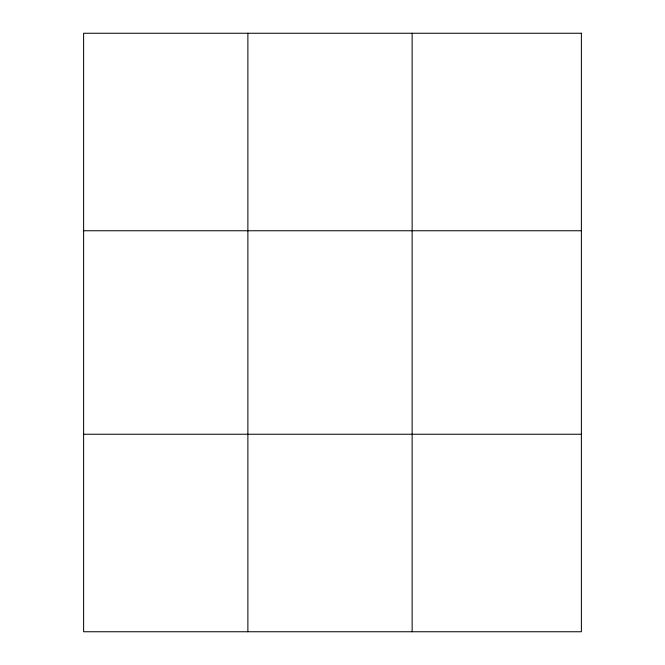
<?xml version="1.0" encoding="UTF-8"?>
<svg xmlns="http://www.w3.org/2000/svg" width="665" height="665" viewBox="0 0 665 665"><rect width="100%" height="100%" fill="white"/><g stroke="black" fill="none" stroke-linecap="round" stroke-linejoin="round"><path stroke-width="1" d="M247.879 631.75L247.879 33.25M412.142 631.75L412.142 33.25M83.615 230.755L581.385 230.755M83.615 434.245L581.385 434.245M581.385 33.25L581.385 631.75L83.615 631.75L83.615 33.25L581.385 33.25"/></g></svg>
